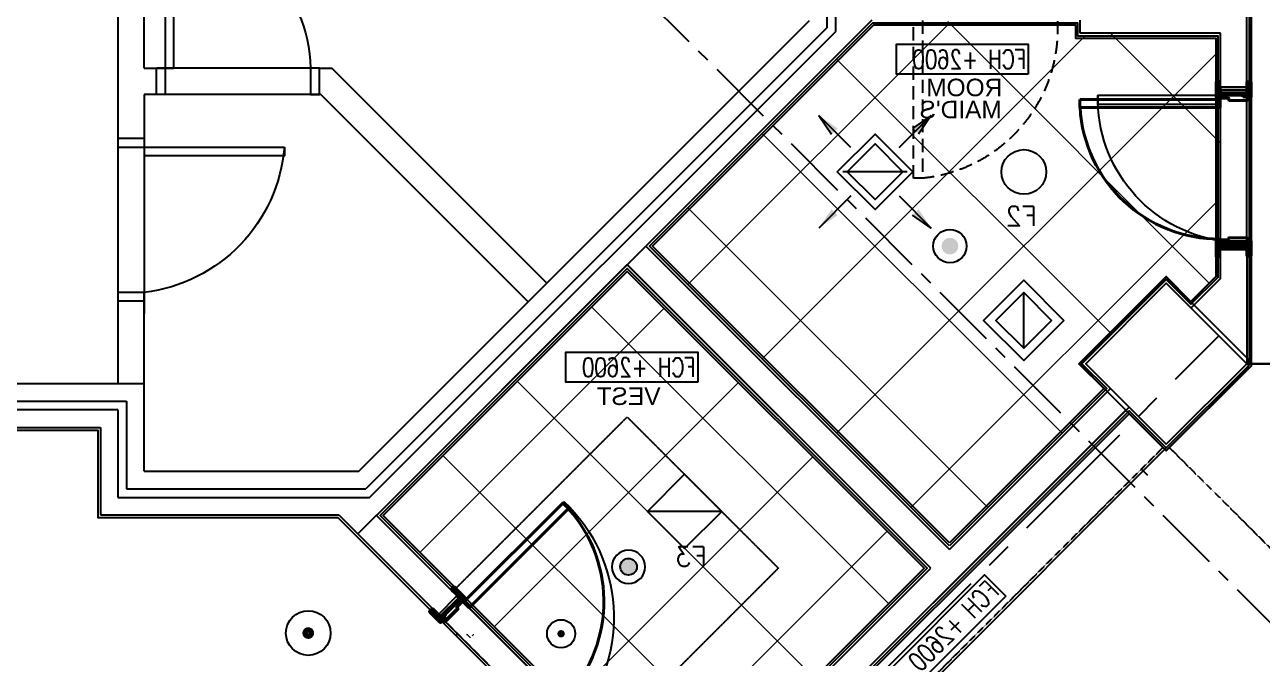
# Model space of a CAD drawing. Header units: millimetres. Extents: x 186805 to 449048, y 2167 to 51540.
# Drawn here: x 243716 to 250778, y 14814 to 18431 of the extents above; entities that cross this region are included whole.
import ezdxf
from ezdxf.enums import TextEntityAlignment as Align

# ---------------------------------------------------------------- set-up
doc = ezdxf.new("R2010")
doc.units = ezdxf.units.MM
for name, pattern in [('BC$0$DASHED', [0.75, 0.5, -0.25]), ('BC$0$XR-BAS2-BLOCK-B$1$CENTER', [2, 1.25, -0.25, 0.25, -0.25]), ('CENTER', [2, 1.25, -0.25, 0.25, -0.25]), ('HIDDEN', [0.375, 0.25, -0.125]), ('HIDDEN2', [0.1875, 0.125, -0.0625])]:
    doc.linetypes.add(name, pattern=pattern)
doc.layers.get('0').update_dxf_attribs({"linetype": 'CONTINUOUS'})
for name, color, linetype, lineweight in [('0-60x60-C', 3, 'CONTINUOUS', 13), ('1', 130, 'CONTINUOUS', 40), ('wall', 4, 'CONTINUOUS', 25)]:
    doc.layers.add(name, color=color, linetype=linetype, lineweight=lineweight)
for name, color, linetype in [('0-cornice-C', 3, 'CONTINUOUS'), ('0TG-grid', 9, 'CENTER'), ('0TG-text', 4, 'CONTINUOUS'), ('A-ABOV', 1, 'HIDDEN2'), ('A-ABOVE DOOR', 1, 'HIDDEN2'), ('A-CONC-BLDG', 6, 'CONTINUOUS'), ('a-door', 4, 'CONTINUOUS'), ('a-wall', 140, 'CONTINUOUS'), ('DOOR', 3, 'CONTINUOUS'), ('E-ARMATUR', 2, 'CONTINUOUS'), ('HATCH', 8, 'CONTINUOUS'), ('MEP', 16, 'CONTINUOUS'), ('SHADOW LINE', 151, 'CONTINUOUS'), ('TEXT', 3, 'CONTINUOUS')]:
    doc.layers.add(name, color=color, linetype=linetype)
doc.layers.add('D-ACC-150MM THICK', color=7, linetype='CONTINUOUS', true_color=0x309d2a)
doc.styles.add('BW.B$0$SAS', font='sanss___.ttf')
doc.styles.add('ROMANS_075', font='romans.shx', dxfattribs={"width": 0.75})

# ---------------------------------------------------------------- blocks, each defined once
blk = doc.blocks.new('A$C7C4A1575')
at = {"layer": 'A-ABOV', "color": 8}
for p, q in [((19748.9, 35514), (22895.1, 38660.3)), ((17628.1, 37599.5), (19713.5, 35514)), ((21795.1, 35036.8), (20190.8, 35036.8))]:
    blk.add_line(p, q, dxfattribs=at)
at = {"layer": 'A-ABOVE DOOR', "color": 8}
for p, q in [((15577.5, 36468.1), (16305.8, 37196.4)), ((15683.6, 36362.1), (16411.9, 37090.4)), ((13748.6, 33750.1), (13748.6, 34750.1)), ((13898.6, 33750.1), (13898.6, 34750.1)), ((20040.8, 34385), (20040.8, 33455)), ((20040.8, 34385), (20040.8, 33455)), ((20190.8, 34385), (20190.8, 33455)), ((20190.8, 34385), (20190.8, 33455)), ((14898.6, 33500), (13968.6, 33500)), ((14898.6, 33350), (13968.6, 33350))]:
    blk.add_line(p, q, dxfattribs=at)
at = {"layer": 'A-CONC-BLDG', "color": 8}
blk.add_lwpolyline([(20201.2, 35011.8), (19731.2, 34541.8), (19236.2, 35036.8), (19731.2, 35531.7), (20201.2, 35061.8), (20201.2, 35011.8)], dxfattribs=at)
at = {"layer": 'a-door', "color": 8}
blk.add_line((14018.6, 33500), (13968.6, 33500), dxfattribs=at)
for points in [[(15577.5, 36468.1), (15612.8, 36503.5), (16293.7, 35822.7)], [(15683.6, 36362.1), (15718.9, 36397.4)], [(16293.7, 35822.7), (16329, 35858), (15754.3, 36432.8), (15718.9, 36397.4)], [(13898.6, 34680.1), (13898.6, 34630.1), (13748.6, 34630.1), (13748.6, 34680.1)], [(20040.8, 34385), (20040.8, 34335), (20190.8, 34335), (20190.8, 34385)], [(14698.6, 33800.1), (14698.6, 33850.1), (13898.6, 33850.1)], [(13898.6, 33750.1), (13898.6, 33850.1)], [(13748.6, 33750.1), (13748.6, 33800.1), (14698.6, 33800.1)], [(20040.8, 33505), (19340.8, 33505), (19340.8, 33555), (20040.8, 33555)], [(20040.8, 33455), (20040.8, 33555)], [(14018.6, 33350), (14068.6, 33350), (14068.6, 32550), (14018.6, 32550), (14018.6, 33500)], [(14898.6, 33350), (14848.6, 33350), (14848.6, 33500), (14898.6, 33500)], [(20040.8, 33505), (20190.8, 33505), (20190.8, 33455)], [(13968.6, 33350), (14018.6, 33350)]]:
    blk.add_lwpolyline(points, dxfattribs=at)
for centre, radius, start, end in [((15669.5, 36483.6), 909.1, 313.36229, 38.94419), ((13789.1, 33724), 912.7, 4.78404, 83.10715), ((20161.9, 33522.7), 821.3, 98.4777, 181.23551), ((14032, 33366.7), 816.8, 269.06081, 358.83038)]:
    blk.add_arc(centre, radius, start, end, dxfattribs=at)
at = {"layer": 'a-wall', "color": 8}
for p, q in [((16956.3, 37634.8), (18387.7, 36203.5)), ((15009.4, 35900), (15577.5, 36468.1)), ((15683.6, 36362.1), (15577.5, 36468.1)), ((15223.9, 35902.4), (15683.6, 36362.1)), ((18387.7, 36203.5), (16655.3, 34471.1)), ((18493.8, 36097.4), (16761.4, 34365)), ((13648.6, 35400), (13648.6, 35900)), ((13648.6, 35900), (15009.4, 35900)), ((15223.9, 35902.4), (16655.3, 34471.1)), ((13748.6, 35300), (13748.6, 35800)), ((13748.6, 35800), (15185, 35800)), ((13798.6, 35250), (13798.6, 35750)), ((13798.6, 35750), (15164.2, 35750)), ((17795.1, 33119.1), (15164.2, 35750)), ((15185, 35800), (17845.1, 33139.8)), ((13898.6, 35650), (13898.6, 34680.1)), ((13898.6, 35650), (15122.8, 35650)), ((15122.8, 35650), (16089.6, 34683.2)), ((9786.7, 35400), (13648.6, 35400)), ((9656.1, 35250), (13798.6, 35250)), ((13748.6, 35300), (9706.1, 35300)), ((9556.1, 35150), (13748.6, 35150)), ((13748.6, 34680.1), (13748.6, 35150)), ((13898.6, 34680.1), (13748.6, 34680.1)), ((16089.6, 34683.2), (14906.4, 33500)), ((16195.7, 34577.1), (14968.6, 33350)), ((16195.7, 34577.1), (17695.1, 33077.7)), ((18051.4, 33075), (16761.4, 34365)), ((13898.6, 33750.1), (13748.6, 33750.1)), ((13748.6, 31500), (13748.6, 33750.1)), ((13898.6, 33500), (13898.6, 33750.1)), ((13968.6, 33500), (13898.6, 33500)), ((13968.6, 33500), (13968.6, 33350)), ((14898.6, 33500), (14898.6, 33350)), ((14906.4, 33500), (14898.6, 33500)), ((20040.8, 33455), (20190.8, 33455)), ((20040.8, 33455), (20040.8, 33150)), ((20190.8, 33455), (20190.8, 33000)), ((13898.6, 33350), (13898.6, 31500)), ((13898.6, 33350), (13968.6, 33350)), ((14898.6, 33350), (14968.6, 33350)), ((17845.1, 33139.8), (17845.1, 31450)), ((20040.8, 33150), (19240.8, 33150)), ((19240.8, 33150), (19240.8, 33075)), ((17795.1, 31450), (17795.1, 33119.1))]:
    blk.add_line(p, q, dxfattribs=at)
for points in [[(19501.4, 35301.9), (17274.5, 37528.8)], [(18493.8, 36097.4), (19395.3, 35195.9)], [(20040.5, 34385), (20190.8, 34385), (20190.8, 35001.4)], [(19890.3, 34700.9), (20040.8, 34550.4), (20040.8, 34385)]]:
    blk.add_lwpolyline(points, dxfattribs=at)
blk = doc.blocks.new('A$C32DD6ECA')
at = {"layer": '0-60x60-C', "color": 16, "xscale": 0.04183124983683228, "yscale": 0.04183124983683228, "zscale": 0.04183124983683228, "rotation": 180}
blk.add_blockref('A$C7C4A1575', (4397.08, 2202.64), dxfattribs=at)
blk = doc.blocks.new('F33')
at = {"layer": 'E-ARMATUR', "color": 16, "const_width": 31.1}
blk.add_lwpolyline([(-17.7, 0, 1), (17.7, 0, 1)], format="xyb", close=True, dxfattribs=at)
at = {"layer": 'E-ARMATUR', "color": 16}
blk.add_circle((0, 0), 127.5, dxfattribs=at)
blk = doc.blocks.new('f44')
at = {"layer": 'E-ARMATUR', "color": 16}
blk.add_circle((0, 0), 127.5, dxfattribs=at)
blk = doc.blocks.new('A$C35C014DB')
at = {"layer": 'MEP'}
h = blk.add_hatch(color=256, dxfattribs=at)
edge = h.paths.add_edge_path()
edge.add_ellipse((10616.5, 14282.8), major_axis=(-38.8, -27.2), ratio=1, start_angle=0, end_angle=360, ccw=False)
h = blk.add_hatch(color=256, dxfattribs=at)
edge = h.paths.add_edge_path()
edge.add_ellipse((12450.8, 12452.4), major_axis=(27.2, -38.8), ratio=1, start_angle=0, end_angle=360, ccw=False)
at = {"color": 2, "linetype": 'HIDDEN', "ltscale": 0.25}
for p, q in [((12458.4, 13307.1), (11595.7, 12444.5)), ((13435.8, 12329.7), (12458.4, 13307.1)), ((11595.7, 12444.5), (12573.1, 11467.1))]:
    blk.add_line(p, q, dxfattribs=at)
at = {"color": 9}
blk.add_lwpolyline([(7749.1, 8512.9), (8983.6, 7278.4), (8983.6, 3762.9), (11357, 3762.9), (15053.5, 7459.4), (14222.6, 8290.2), (14434.7, 8502.3), (13326.5, 9610.6), (13114.4, 9398.4), (12772.5, 9740.3), (12984.6, 9952.4), (12157.3, 10779.8), (11945.2, 10567.6), (11605.8, 10907), (11817.9, 11119.2), (9594.6, 13342.5), (9382.5, 13130.4), (8907.8, 13605), (8907.8, 15662.9)], dxfattribs=at)
for points in [[(10619.9, 12571.7), (12331.1, 14282.9), (11056.1, 15557.9), (9887.8, 15557.9), (9887.8, 15482.9), (9087.8, 15482.9), (9087.8, 14103.8), (9241, 13950.6), (9382.5, 14092), (9863.3, 13611.2), (9721.9, 13469.8)], [(12157.3, 11034.3), (13868.5, 12745.5), (12458.4, 14155.7), (10747.2, 12444.5)], [(18256.7, 7480.6), (21664.9, 10888.8), (19320.8, 13232.9), (15480.1, 13232.9), (15480.1, 12732.9), (14110.5, 12732.9), (12284.6, 10907), (13111.9, 10079.7), (14695.2, 11662.9), (15134.9, 11662.9), (18065.7, 8732.2), (17535.4, 8201.8)]]:
    blk.add_lwpolyline(points, close=True, dxfattribs=at)
at = {"layer": '0-60x60-C', "color": 1}
for p, q in [((10629.2, 15565), (9136.4, 14072.2)), ((10617.7, 15557.9), (12111.9, 14063.7)), ((9698.6, 15497.1), (9073.7, 14872.2)), ((9844.2, 15482.9), (11687.6, 13639.5)), ((9087.8, 15390.7), (11263.4, 13215.2)), ((11263.4, 15350.7), (9693.6, 13780.9)), ((11687.6, 14926.4), (9976.4, 13215.2)), ((9087.8, 14542.2), (10839.1, 12791)), ((12111.9, 14502.2), (10400.7, 12791)), ((9087.8, 14117.9), (9248.1, 13957.7)), ((10963.3, 12238.5), (12657.5, 13932.8)), ((12247.7, 13928), (13640.8, 12534.8)), ((11387.6, 11814.3), (13081.8, 13508.5)), ((11823.4, 13503.7), (13216.6, 12110.5)), ((11399.1, 13079.5), (12792.3, 11686.3)), ((11811.8, 11390), (13506, 13084.2)), ((10974.9, 12655.2), (12368.1, 11262))]:
    blk.add_line(p, q, dxfattribs=at)
at = {"layer": '0-cornice-C', "color": 5}
blk.add_line((8922.8, 13611.2), (7318.6, 13611.2), dxfattribs=at)
at = {"layer": '0TG-grid', "linetype": 'BC$0$XR-BAS2-BLOCK-B$1$CENTER', "ltscale": 300}
blk.add_line((4468.1, 7812.9), (13602.6, 16947.4), dxfattribs=at)
at = {"layer": '0TG-grid', "linetype": 'BC$0$XR-BAS2-BLOCK-B$1$CENTER', "ltscale": 600}
blk.add_line((18663.2, 4189), (9081.9, 13770.3), dxfattribs=at)
at = {"layer": '1', "color": 8}
for p, q in [((8898.2, 15132.9), (8898.2, 15218.9)), ((8900.2, 15220.9), (8923.2, 15220.9)), ((8902.7, 15139.9), (8902.7, 15213.9)), ((8904.7, 15215.9), (8920.7, 15215.9)), ((8920.7, 15205.9), (8917.7, 15205.9)), ((8917.7, 15205.9), (8917.7, 15149.9)), ((8920.7, 15215.9), (8920.7, 15205.9)), ((8923.2, 15220.9), (8923.2, 15144.9)), ((9096.2, 15221.9), (9073.2, 15221.9)), ((9091.7, 15215.9), (9075.7, 15215.9)), ((9075.7, 15215.9), (9075.7, 15205.9)), ((9075.7, 15205.9), (9078.7, 15205.9)), ((9078.7, 15205.9), (9078.7, 15149.9)), ((9093.7, 15139.9), (9093.7, 15213.9)), ((9098.2, 15133.9), (9098.2, 15219.9)), ((8920.7, 15130.9), (8900.2, 15130.9)), ((8920.7, 15139.9), (8902.7, 15139.9)), ((8902.7, 15137.9), (8902.7, 15139.9)), ((8902.7, 15139.9), (8942.7, 15139.9)), ((8942.7, 15135.9), (8904.7, 15135.9)), ((8917.7, 15149.9), (8920.7, 15149.9)), ((8920.7, 15149.9), (8920.7, 15139.9)), ((8920.7, 15139.9), (8920.7, 15144.9)), ((8920.7, 15144.9), (8955.7, 15144.9)), ((8944.7, 15139.9), (8920.7, 15139.9)), ((8920.7, 15116.9), (8920.7, 15135.9)), ((8920.7, 15135.9), (8944.7, 15135.9)), ((9023.7, 15114.9), (8922.7, 15114.9)), ((8923.2, 15172.9), (8923.2, 15154.9)), ((9073.2, 15172.9), (8923.2, 15172.9)), ((8923.2, 15154.9), (9073.2, 15154.9)), ((8941.2, 15154.9), (8941.2, 15144.9)), ((9055.2, 15144.9), (8941.2, 15144.9)), ((8942.7, 15139.9), (8942.7, 15135.9)), ((8944.7, 15135.9), (8944.7, 15139.9)), ((8960.7, 15144.9), (8995.7, 15144.9)), ((9000.7, 15144.9), (8995.7, 15144.9)), ((9000.7, 15144.9), (9035.7, 15144.9)), ((9024.7, 15124.2), (9022.7, 15124.2)), ((9022.7, 15122.1), (9022.7, 15124.2)), ((9023.7, 15122.1), (9022.7, 15122.1)), ((9025.7, 15122.1), (9023.7, 15122.1)), ((9025.7, 15124.2), (9024.7, 15124.2)), ((9025.7, 15125.9), (9025.7, 15124.2)), ((9025.7, 15122.1), (9025.7, 15116.9)), ((9073.7, 15127.9), (9027.7, 15127.9)), ((9040.7, 15144.9), (9075.7, 15144.9)), ((9075.7, 15139.9), (9051.7, 15139.9)), ((9051.7, 15139.9), (9051.7, 15135.9)), ((9051.7, 15135.9), (9075.7, 15135.9)), ((9053.7, 15139.9), (9053.7, 15135.9)), ((9093.7, 15139.9), (9053.7, 15139.9)), ((9053.7, 15135.9), (9091.7, 15135.9)), ((9055.2, 15154.9), (9055.2, 15144.9)), ((9073.2, 15154.9), (9073.2, 15172.9)), ((9074.7, 15075.2), (9074.7, 15120.2)), ((9074.7, 15120.2), (9874.7, 15120.2)), ((9074.7, 15075.2), (9074.7, 15120.2)), ((9074.7, 15120.2), (9874.7, 15120.2)), ((9078.7, 15149.9), (9075.7, 15149.9)), ((9075.7, 15149.9), (9075.7, 15139.9)), ((9075.7, 15144.9), (9075.7, 15139.9)), ((9075.7, 15139.9), (9093.7, 15139.9)), ((9075.7, 15135.9), (9075.7, 15129.9)), ((9075.7, 15131.9), (9096.2, 15131.9)), ((9093.7, 15137.9), (9093.7, 15139.9)), ((9874.7, 15120.2), (9874.7, 15075.2)), ((9874.7, 15120.2), (9874.7, 15075.2)), ((9874.7, 15075.2), (9074.7, 15075.2)), ((9874.7, 15075.2), (9074.7, 15075.2)), ((8898.2, 14312.9), (8898.2, 14226.9)), ((8920.7, 14314.9), (8900.2, 14314.9)), ((8902.7, 14307.9), (8902.7, 14305.9)), ((8920.7, 14305.9), (8902.7, 14305.9)), ((8902.7, 14305.9), (8902.7, 14231.9)), ((8902.7, 14305.9), (8942.7, 14305.9)), ((8942.7, 14309.9), (8904.7, 14309.9)), ((8917.7, 14239.9), (8917.7, 14295.9)), ((8917.7, 14295.9), (8920.7, 14295.9)), ((8920.7, 14328.9), (8920.7, 14309.9)), ((8920.7, 14309.9), (8944.7, 14309.9)), ((8920.7, 14295.9), (8920.7, 14305.9)), ((8944.7, 14305.9), (8920.7, 14305.9)), ((8920.7, 14305.9), (8920.7, 14300.9)), ((8920.7, 14300.9), (8955.7, 14300.9)), ((9023.7, 14330.9), (8922.7, 14330.9)), ((8923.2, 14224.9), (8923.2, 14300.9)), ((8923.2, 14272.9), (8923.2, 14290.9)), ((8923.2, 14290.9), (9073.2, 14290.9)), ((9073.2, 14272.9), (8923.2, 14272.9)), ((8941.2, 14290.9), (8941.2, 14300.9)), ((9055.2, 14300.9), (8941.2, 14300.9)), ((8942.7, 14305.9), (8942.7, 14309.9)), ((8944.7, 14309.9), (8944.7, 14305.9)), ((8960.7, 14300.9), (8995.7, 14300.9)), ((9000.7, 14300.9), (8995.7, 14300.9)), ((9000.7, 14300.9), (9035.7, 14300.9)), ((9023.7, 14323.8), (9022.7, 14323.8)), ((9022.7, 14323.8), (9022.7, 14321.7)), ((9024.7, 14321.7), (9022.7, 14321.7)), ((9025.7, 14323.8), (9023.7, 14323.8)), ((9025.7, 14321.7), (9024.7, 14321.7)), ((9025.7, 14323.8), (9025.7, 14328.9)), ((9025.7, 14319.9), (9025.7, 14321.7)), ((9073.7, 14317.9), (9027.7, 14317.9)), ((9040.7, 14300.9), (9075.7, 14300.9)), ((9051.7, 14305.9), (9051.7, 14309.9)), ((9051.7, 14309.9), (9075.7, 14309.9)), ((9075.7, 14305.9), (9051.7, 14305.9)), ((9053.7, 14305.9), (9053.7, 14309.9)), ((9053.7, 14309.9), (9091.7, 14309.9)), ((9093.7, 14305.9), (9053.7, 14305.9)), ((9055.2, 14290.9), (9055.2, 14300.9)), ((9073.2, 14290.9), (9073.2, 14272.9)), ((9075.7, 14309.9), (9075.7, 14315.9)), ((9075.7, 14313.9), (9096.2, 14313.9)), ((9075.7, 14300.9), (9075.7, 14305.9)), ((9075.7, 14295.9), (9075.7, 14305.9)), ((9075.7, 14305.9), (9093.7, 14305.9)), ((9078.7, 14295.9), (9075.7, 14295.9)), ((9078.7, 14239.9), (9078.7, 14295.9)), ((9093.7, 14307.9), (9093.7, 14305.9)), ((9093.7, 14305.9), (9093.7, 14231.9)), ((9098.2, 14311.9), (9098.2, 14225.9)), ((8900.2, 14224.9), (8923.2, 14224.9)), ((8904.7, 14229.9), (8920.7, 14229.9)), ((8920.7, 14239.9), (8917.7, 14239.9)), ((8920.7, 14229.9), (8920.7, 14239.9)), ((9096.2, 14223.9), (9073.2, 14223.9)), ((9075.7, 14239.9), (9078.7, 14239.9)), ((9075.7, 14229.9), (9075.7, 14239.9)), ((9091.7, 14229.9), (9075.7, 14229.9)), ((12826.2, 12816), (12794.4, 12784.1)), ((12794.4, 12784.1), (13360.1, 12218.5)), ((13391.9, 12250.3), (12826.2, 12816)), ((13385.2, 12276.3), (13446, 12337.2)), ((13392.7, 12277.4), (13445, 12329.7)), ((13449.9, 12313.5), (13410.3, 12273.9)), ((13447.8, 12329.7), (13459.1, 12318.4)), ((13448.9, 12337.2), (13465.1, 12320.9)), ((13452, 12311.3), (13449.9, 12313.5)), ((13459.1, 12318.4), (13452, 12311.3)), ((13360.1, 12218.5), (13391.9, 12250.3)), ((13399.7, 12259), (13385.2, 12273.5)), ((13391.2, 12276), (13392.7, 12277.4)), ((13418.1, 12246.3), (13391.2, 12273.2)), ((13405.4, 12264.7), (13392.7, 12277.4)), ((13392.7, 12277.4), (13420.9, 12249.1)), ((13402.6, 12261.9), (13398.3, 12257.6)), ((13398.3, 12254.8), (13430.8, 12222.3)), ((13419.5, 12244.9), (13402.6, 12261.9)), ((13412.5, 12271.8), (13405.4, 12264.7)), ((13408.9, 12268.2), (13405.4, 12264.7)), ((13405.4, 12264.7), (13422.3, 12247.7)), ((13433.7, 12243.5), (13408.9, 12268.2)), ((13410.3, 12273.9), (13412.5, 12271.8)), ((13417.8, 12273.5), (13430.5, 12286.2)), ((13523.8, 12167.5), (13417.8, 12273.5)), ((13420.9, 12249.1), (13418.1, 12246.3)), ((13422.3, 12247.7), (13419.5, 12244.9)), ((13430.5, 12260.8), (13423.4, 12253.7)), ((13423.4, 12253.7), (13504, 12173.1)), ((13430.8, 12219.4), (13429.6, 12218.2)), ((13429.6, 12218.2), (13430.3, 12217.5)), ((13461.9, 12215.2), (13437.2, 12239.9)), ((13428.1, 12216.7), (13424.5, 12213.1)), ((13424.5, 12210.2), (13495.9, 12138.8)), ((13428.1, 12216.7), (13429.5, 12215.3)), ((13429.5, 12215.3), (13430.2, 12214.6)), ((13430.2, 12214.6), (13431.7, 12216)), ((13430.3, 12217.5), (13431.7, 12216)), ((13461.9, 12215.2), (13465.5, 12211.6)), ((13490.2, 12186.9), (13465.5, 12211.6)), ((13518.5, 12158.6), (13493.8, 12183.4)), ((13495.2, 12169.2), (13498, 12172)), ((13512.2, 12152.2), (13495.2, 12169.2)), ((13499.4, 12170.6), (13496.6, 12167.8)), ((13496.6, 12167.8), (13523.5, 12140.9)), ((13498, 12172), (13515, 12155.1)), ((13498.7, 12138.8), (13512.2, 12152.2)), ((13527.7, 12142.3), (13499.4, 12170.6)), ((13511.1, 12180.2), (13504, 12173.1)), ((13508.6, 12148.7), (13523.1, 12134.2)), ((13522.1, 12162.1), (13515, 12155.1)), ((13515, 12155.1), (13518.5, 12158.6)), ((13515, 12155.1), (13527.7, 12142.3)), ((13570.5, 12214.1), (13516.7, 12160.4)), ((13524.2, 12160), (13522.1, 12162.1)), ((13536.5, 12180.2), (13523.8, 12167.5)), ((13563.8, 12199.6), (13524.2, 12160)), ((13525.9, 12134.2), (13586.8, 12195)), ((13527.7, 12142.3), (13580, 12194.7)), ((13568.7, 12208.8), (13561.6, 12201.7)), ((13561.6, 12201.7), (13563.8, 12199.6)), ((13580, 12197.5), (13568.7, 12208.8)), ((13586.8, 12197.9), (13570.5, 12214.1)), ((13526.3, 12140.9), (13527.7, 12142.3))]:
    blk.add_line(p, q, dxfattribs=at)
for centre, radius, start, end in [((8900.2, 15218.9), 2, 90, 180), ((8904.7, 15213.9), 2, 90, 180), ((9091.7, 15213.9), 2, 0, 90), ((9096.2, 15219.9), 2, 0, 90), ((8900.2, 15132.9), 2, 180, 270), ((8904.7, 15137.9), 2, 180, 270), ((8922.7, 15116.9), 2, 180, 270), ((9023.7, 15116.9), 2, 270, 0), ((9027.7, 15125.9), 2, 90, 180), ((9073.7, 15129.9), 2, 270, 0), ((9091.7, 15137.9), 2, 270, 0), ((9096.2, 15133.9), 2, 270, 0), ((9078.9, 15119.8), 796.8, 269.56818, 356.79568), ((9078.9, 15119.8), 796.8, 269.56818, 356.79568), ((8900.2, 14312.9), 2, 90, 180), ((8904.7, 14307.9), 2, 90, 180), ((8922.7, 14328.9), 2, 90, 180), ((9023.7, 14328.9), 2, 360, 90), ((9027.7, 14319.9), 2, 180, 270), ((9073.7, 14315.9), 2, 360, 90), ((9091.7, 14307.9), 2, 360, 90), ((9096.2, 14311.9), 2, 360, 90), ((8900.2, 14226.9), 2, 180, 270), ((8904.7, 14231.9), 2, 180, 270), ((9091.7, 14231.9), 2, 270, 360), ((9096.2, 14225.9), 2, 270, 360), ((13388.6, 12252.9), 796.8, 138.20429, 225.43169), ((13446.4, 12328.3), 2, 45, 135), ((13447.5, 12335.7), 2, 45, 135), ((13386.6, 12274.9), 2, 135, 225), ((13392.7, 12274.6), 2, 135, 225), ((13399.7, 12256.2), 2, 135, 225), ((13429.4, 12220.8), 2, 315, 45), ((13425.9, 12211.6), 2, 135, 225), ((13578.6, 12196.1), 2, 315, 45), ((13585.3, 12196.4), 2, 315, 45), ((13497.3, 12140.2), 2, 225, 315), ((13524.5, 12135.6), 2, 225, 315), ((13524.9, 12142.3), 2, 225, 315)]:
    blk.add_arc(centre, radius, start, end, dxfattribs=at)
at = {"layer": 'A-ABOV'}
blk.add_line((7318.6, 13611.2), (8922.8, 13611.2), dxfattribs=at)
at = {"layer": 'A-ABOVE DOOR'}
for p, q in [((8922.8, 14262.9), (8922.8, 15192.9)), ((8922.8, 14262.9), (8922.8, 15192.9)), ((9072.8, 14262.9), (9072.8, 15192.9)), ((9072.8, 14262.9), (9072.8, 15192.9)), ((13430.1, 12285.9), (12701.8, 11557.6)), ((13536.2, 12179.8), (12807.9, 11451.5))]:
    blk.add_line(p, q, dxfattribs=at)
at = {"layer": 'A-CONC-BLDG'}
blk.add_lwpolyline([(9382.5, 13151.6), (8922.8, 13611.2), (9382.5, 14070.8), (9842.1, 13611.2)], close=True, dxfattribs=at)
at = {"layer": 'D-ACC-150MM THICK'}
for p, q in [((12458.4, 14176.9), (12352.3, 14282.9)), ((13024.1, 13964.7), (12918, 14070.8)), ((13887.3, 12747.9), (13995.8, 12639.4))]:
    blk.add_line(p, q, dxfattribs=at)
at = {"layer": 'DOOR', "color": 8, "linetype": 'BC$0$DASHED', "ltscale": 150}
for p, q in [((10774.2, 15570.1), (10774.2, 14670.1)), ((10824.8, 14670.1), (10824.8, 15570.1)), ((10774.2, 14670.1), (10824.8, 14670.1))]:
    blk.add_line(p, q, dxfattribs=at)
blk.add_arc((10859.5, 15522.7), 856.9, 176.964, 264.28717, dxfattribs=at)
at = {"layer": 'HATCH'}
blk.add_lwpolyline([(13429.3, 12058.8), (13436.4, 12065.8)], dxfattribs=at)
at = {"layer": 'HATCH', "color": 8, "lineweight": 0}
for points, knots in [([(13341, 12058), (13339.9, 12060.3), (13337.9, 12064.4), (13334.5, 12065.7), (13333, 12066)], [45.966035, 45.966035, 45.966035, 45.966035, 52.580466, 57.160135, 57.160135, 57.160135, 57.160135]), ([(13376, 12065.4), (13373.2, 12065.4), (13366.6, 12064.5), (13357.1, 12049.8), (13352.5, 12046.4)], [3.517357, 3.517357, 3.517357, 3.517357, 11.518318, 23.39652, 23.39652, 23.39652, 23.39652])]:
    blk.add_open_spline(points, degree=3, knots=knots, dxfattribs=at)
at = {"layer": 'MEP'}
for p, q in [((10906, 14845.4), (10723, 15028.4)), ((10723, 15028.4), (10830.1, 14955)), ((10906, 14845.4), (10723, 15028.4)), ((10723, 15028.4), (10796.3, 14921.3)), ((10723, 15028.4), (10830.1, 14955)), ((10906, 14845.4), (10723, 15028.4)), ((10906, 14845.4), (10723, 15028.4)), ((11182.3, 14845.4), (11365.4, 15028.4)), ((11182.3, 14845.4), (11365.4, 15028.4)), ((11182.3, 14845.4), (11365.4, 15028.4)), ((11365.4, 15028.4), (11292, 14921.3)), ((11365.4, 15028.4), (11292, 14921.3)), ((10830.1, 14955), (10813.2, 14938.2)), ((10860.3, 14707.2), (11228, 14707.2)), ((10860.3, 14707.2), (11228, 14707.2)), ((10906, 14569), (10723, 14386)), ((10906, 14569), (10723, 14386)), ((10906, 14569), (10723, 14386)), ((11182.3, 14569), (11365.4, 14386)), ((11182.3, 14569), (11365.4, 14386)), ((11182.3, 14569), (11365.4, 14386)), ((10723, 14386), (10830.1, 14459.4)), ((10723, 14386), (10830.1, 14459.4)), ((10195.6, 13699.6), (10195.6, 14017.8)), ((9523.9, 13010.2), (9488.5, 12974.8)), ((11918.7, 12768.6), (12343, 12768.6))]:
    blk.add_line(p, q, dxfattribs=at)
for points in [[(10005.7, 15249.7, 0, 0, 0), (10005.7, 15323.6, 0, 0, 0), (9981.7, 15323.6, 0, 0, 0), (10028.5, 15375.5, 0, 0, 0), (10005.7, 15375.5, 0, 0, 0), (10005.7, 15438.1, 42, 0, 0), (10005.7, 15543.1, 0, 0, 0)], [(9844.5, 14214.9, 0, 0, 0), (9896.4, 14163, 0, 0, 0), (9913.3, 14179.9, 0, 0, 0), (9916.8, 14110.5, 0, 0, 0), (9932.9, 14126.6, 0, 0, 0), (9976.9, 14082.5, 41.7, 0, 0), (10050.7, 14008.8, 0, 0, 0)], [(10551.8, 14209.8, 0, 0, 0), (10500, 14157.9, 0, 0, 0), (10516.9, 14141, 0, 0, 0), (10447.5, 14137.5, 0, 0, 0), (10463.5, 14121.5, 0, 0, 0), (10419.5, 14077.4, 41.7, 0, 0), (10345.7, 14003.7, 0, 0, 0)], [(9844.5, 13502.5, 0, 0, 0), (9896.4, 13554.3, 0, 0, 0), (9913.3, 13537.4, 0, 0, 0), (9916.8, 13606.8, 0, 0, 0), (9932.9, 13590.8, 0, 0, 0), (9976.9, 13634.8, 41.7, 0, 0), (10050.7, 13708.6, 0, 0, 0)], [(10551.8, 13507.6, 0, 0, 0), (10500, 13559.5, 0, 0, 0), (10516.9, 13576.4, 0, 0, 0), (10447.5, 13579.9, 0, 0, 0), (10463.5, 13595.9, 0, 0, 0), (10419.5, 13639.9, 41.7, 0, 0), (10345.7, 13713.7, 0, 0, 0)], [(13097.1, 12520, 0, 0, 0), (12996.3, 12419.2, 43.3, 0, 0), (12935, 12357.9, 0, 0, 0)]]:
    blk.add_lwpolyline(points, format="xyseb", dxfattribs=at)
for points in [[(11259.8, 14707.2), (11044.2, 14922.9), (10828.5, 14707.2), (11044.2, 14491.5)], [(11203.3, 14707.2), (11044.2, 14866.3), (10885.1, 14707.2), (11044.2, 14548.1)], [(9965.8, 13858.7), (10195.6, 13628.9), (10425.4, 13858.7), (10195.6, 14088.5)], [(10036.5, 13858.7), (10195.6, 13699.6), (10354.7, 13858.7), (10195.6, 14017.8)], [(12343, 12768.6), (12130.9, 12980.7), (11918.7, 12768.6), (12130.9, 12556.5)]]:
    blk.add_lwpolyline(points, close=True, dxfattribs=at)
at = {"layer": 'MEP', "extrusion": (0, 0, -1)}
for centre, major_axis, start_param, end_param in [((10616.5, 14282.8), (-54.5, 77.9), 3.752458, 10.035643), ((12450.8, 12452), (-77.9, -54.5), 3.752458, 10.035643), ((12450.8, 12452.4), (27.2, -38.8), 5.323254218590446, 11.60643952577003)]:
    blk.add_ellipse(centre, major_axis=major_axis, ratio=1, start_param=start_param, end_param=end_param, dxfattribs=at)
at = {"layer": 'MEP'}
for points in [[(10813.2, 14938.2), (10830.1, 14955), (10723, 15028.4)], [(10813.2, 14938.2), (10796.3, 14921.3), (10723, 15028.4)], [(10813.2, 14938.2), (10796.3, 14921.3), (10723, 15028.4)], [(10813.2, 14938.2), (10830.1, 14955), (10723, 15028.4)], [(11275.1, 14938.2), (11258.2, 14955), (11365.4, 15028.4)], [(11275.1, 14938.2), (11258.2, 14955), (11365.4, 15028.4)], [(11275.1, 14938.2), (11292, 14921.3), (11365.4, 15028.4)], [(11275.1, 14938.2), (11292, 14921.3), (11365.4, 15028.4)], [(10813.2, 14476.3), (10796.3, 14493.1), (10723, 14386)], [(10813.2, 14476.3), (10796.3, 14493.1), (10723, 14386)], [(11275.1, 14476.3), (11292, 14493.1), (11365.4, 14386)], [(11275.1, 14476.3), (11292, 14493.1), (11365.4, 14386)], [(10813.2, 14476.3), (10830.1, 14459.4), (10723, 14386)], [(10813.2, 14476.3), (10830.1, 14459.4), (10723, 14386)], [(11275.1, 14476.3), (11258.2, 14459.4), (11365.4, 14386)], [(11275.1, 14476.3), (11258.2, 14459.4), (11365.4, 14386)]]:
    blk.add_solid(points, dxfattribs=at)
at = {"layer": 'SHADOW LINE'}
blk.add_lwpolyline([(7754, 8524.9), (8995.6, 7283.4), (8995.6, 3774.9), (11352.1, 3774.9), (15036.5, 7459.4), (14205.6, 8290.2), (14417.8, 8502.3), (13326.5, 9593.6), (13114.4, 9381.5), (12755.5, 9740.3), (12967.7, 9952.4), (12157.3, 10762.8), (11945.2, 10550.7), (11588.8, 10907), (11801, 11119.2), (9594.6, 13325.5), (9382.5, 13113.4), (8895.8, 13600), (8895.8, 15662.9)], dxfattribs=at)
for points in [[(10619.9, 12588.7), (12314.1, 14282.9), (11051.1, 15545.9), (9899.8, 15545.9), (9899.8, 15470.9), (9099.8, 15470.9), (9099.8, 14108.8), (9241, 13967.6), (9382.5, 14109), (9880.3, 13611.2), (9738.8, 13469.8)], [(12157.3, 11051.3), (13851.6, 12745.5), (12458.4, 14138.7), (10764.1, 12444.5)]]:
    blk.add_lwpolyline(points, close=True, dxfattribs=at)
at = {"layer": 'TEXT', "color": 4}
for points in [[(10170.1, 15263.9), (10922.5, 15263.9), (10922.5, 15435.7), (10170.1, 15435.7)], [(12055.5, 13505.3), (12808, 13505.3), (12808, 13677), (12055.5, 13677)], [(10297.4, 12284.4), (10829.5, 11752.3), (10951, 11873.8), (10418.9, 12405.8)]]:
    blk.add_lwpolyline(points, close=True, dxfattribs=at)
at = {"layer": 'wall'}
for p, q in [((11268.6, 15508.1), (11268.6, 17197.9)), ((11318.6, 17197.9), (11318.6, 15528.8)), ((8922.8, 15192.9), (8922.8, 15647.9)), ((9872.8, 15497.9), (9872.8, 15572.9)), ((11062.3, 15572.9), (12352.3, 14282.9)), ((12918, 14070.8), (11418.6, 15570.2)), ((9072.8, 15192.9), (9072.8, 15497.9)), ((9072.8, 15497.9), (9872.8, 15497.9)), ((13928.7, 12847.9), (11268.6, 15508.1)), ((11318.6, 15528.8), (13949.4, 12897.9)), ((9072.8, 15192.9), (8922.8, 15192.9)), ((10619.9, 12550.5), (12352.3, 14282.9)), ((10726, 12444.5), (12458.4, 14176.9)), ((13889.7, 12745.5), (12458.4, 14176.9)), ((13990.9, 12997.9), (13024.1, 13964.7)), ((15215.1, 12997.9), (15215.1, 13497.9)), ((19557.6, 13497.9), (15215.1, 13497.9)), ((15315.1, 13397.9), (15315.1, 12897.9)), ((19457.6, 13397.9), (15315.1, 13397.9)), ((15365.1, 13347.9), (19407.6, 13347.9)), ((15365.1, 13347.9), (15365.1, 12847.9)), ((19327, 13247.9), (15465.1, 13247.9)), ((15465.1, 13247.9), (15465.1, 12747.9)), ((15215.1, 12997.9), (13990.9, 12997.9)), ((15315.1, 12897.9), (13949.4, 12897.9)), ((15365.1, 12847.9), (13928.7, 12847.9)), ((13889.7, 12745.5), (13430.1, 12285.9)), ((14104.3, 12747.9), (13536.2, 12179.8)), ((15465.1, 12747.9), (14104.3, 12747.9)), ((12157.3, 11013.1), (10726, 12444.5)), ((13430.1, 12285.9), (13536.2, 12179.8))]:
    blk.add_line(p, q, dxfattribs=at)
at = {"layer": 'wall', "color": 2}
blk.add_line((11605.8, 10907), (9382.5, 13130.4), dxfattribs=at)
at = {"layer": 'wall'}
for points in [[(9073.2, 14262.9), (8922.8, 14262.9), (8922.8, 13611.2)], [(9241, 13929.4), (9072.8, 14097.6), (9072.8, 14262.9)], [(10619.9, 12550.5), (9700.7, 13469.8)], [(9594.6, 13363.7), (11839.1, 11119.2)]]:
    blk.add_lwpolyline(points, dxfattribs=at)
at = {"layer": 'MEP', "xscale": -1, "rotation": 180}
for name, p in [('f44', (10194.9, 14706.4)), ('F33', (14278.7, 12073.8))]:
    blk.add_blockref(name, p, dxfattribs=at)
at = {"layer": 'MEP', "xscale": -0.6300090355798602, "yscale": 0.6300090354343411, "zscale": 0.6300090354375432, "rotation": 180}
blk.add_blockref('F33', (12835.8, 12069.7), dxfattribs=at)
at = {"layer": '0TG-text', "style": 'BW.B$0$SAS'}
for s, p in [('ROOM', (10535.1, 15138.8)), ("MAID'S", (10555.1, 15012.4)), ('VEST', (12450.4, 13375.9))]:
    blk.add_text(s, height=100, dxfattribs=at).set_placement(p, align=Align.CENTER)
at = {"layer": 'TEXT', "color": 2, "linetype": 'Continuous', "style": 'ROMANS_075'}
for s, p in [('F2', (10120.8, 14399.6)), ('F3', (12004, 12456.4))]:
    blk.add_text(s, height=110, dxfattribs=at).set_placement(p)
at = {"layer": 'TEXT', "color": 2, "linetype": 'Continuous', "char_height": 110, "attachment_point": 4, "style": 'ROMANS_075'}
for insert in [(10183.5, 15349.4), (12069, 13590.8)]:
    blk.add_mtext('FCH +2600', dxfattribs=dict(at, insert=insert))
at = {"layer": 'TEXT', "color": 2, "linetype": 'Continuous', "insert": (10368.7, 12342.6), "char_height": 110, "attachment_point": 4, "rotation": 315, "style": 'ROMANS_075'}
blk.add_mtext('FCH +2600', dxfattribs=at)

msp = doc.modelspace()

# ---------------------------------------------------------------- block references
at = {"linetype": 'ByBlock', "xscale": -1}
msp.add_blockref('A$C35C014DB', (259612.5, 2884.3), dxfattribs=at)
at = {"layer": '0-60x60-C', "color": 16, "xscale": -23.90557308239969, "yscale": 23.90557308239969, "zscale": 23.90557308239969}
msp.add_blockref('A$C32DD6ECA', (335613.6, -1123), dxfattribs=at)

doc.saveas('drawing.dxf')
